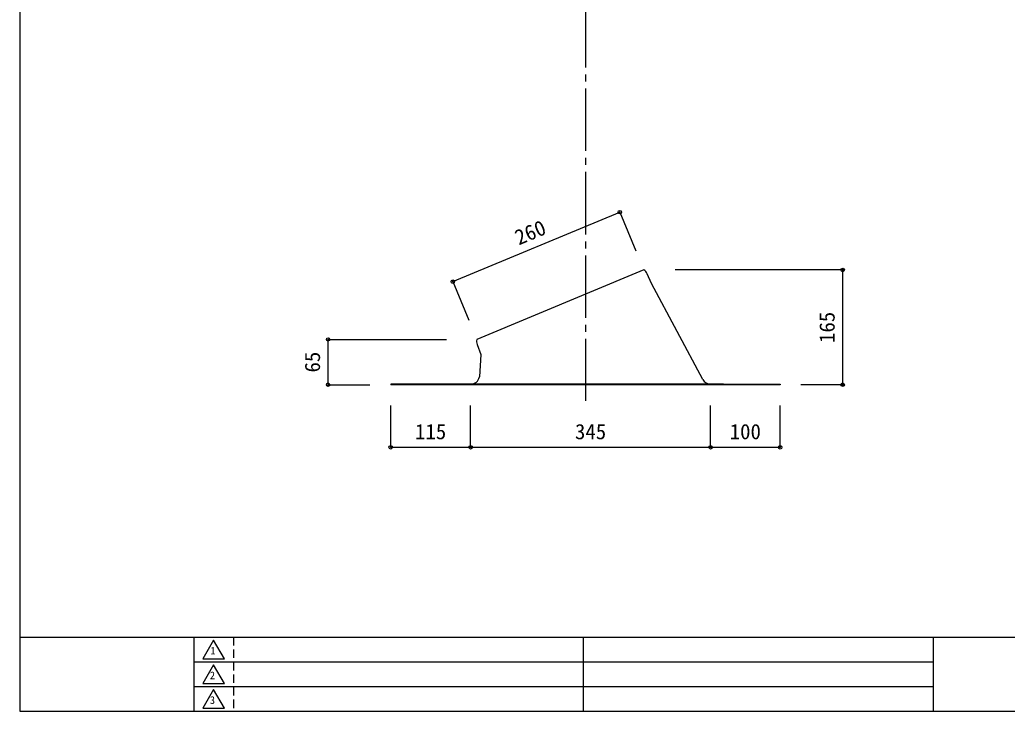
# Model space of a CAD drawing. Units: millimetres at full size, sheet at 1:10, with parts at other scales. Extents: x -1447 to 1393, y -1005 to 983.
# Drawn here: x -1447 to -27, y -1005 to -11 of the extents above; entities that cross this region are included whole.
import ezdxf
from ezdxf.enums import TextEntityAlignment as Align

# ---------------------------------------------------------------- set-up
doc = ezdxf.new("R2010")
doc.units = ezdxf.units.MM
doc.header["$LTSCALE"] = 10
doc.header["$PDMODE"] = 32
doc.header["$PDSIZE"] = 5
doc.linetypes.add('CHAIN2', pattern=[12, 9, -1, 1, -1])
doc.linetypes.add('DASHED1', pattern=[1.8, 1.2, -0.6])
for name, color, linetype in [('0-0_Defpoints', 7, 'Continuous'), ('1-0', 7, 'Continuous'), ('1-1', 7, 'CHAIN2'), ('1-8', 7, 'Continuous')]:
    doc.layers.add(name, color=color, linetype=linetype)
doc.styles.add('ＭＳ ゴシック', font='')
doc.styles.get('ＭＳ ゴシック').set_extended_font_data('MS Gothic')

msp = doc.modelspace()

# ---------------------------------------------------------------- linework, layer by layer
at = {"layer": '0-0_Defpoints'}
for p, q in [((-1446.63, -898.15), (1393.37, -898.15)), ((-1196.24, -898.15), (-1196.24, -1004.65)), ((-636.3, -898.15), (-636.3, -1004.8)), ((-133.16, -898.15), (-133.16, -1004.65)), ((-1196.24, -933.65), (-133.16, -933.65)), ((-1196.24, -969.15), (-133.16, -969.15))]:
    msp.add_line(p, q, dxfattribs=at)
at = {"layer": '0-0_Defpoints', "linetype": 'DASHED1'}
msp.add_line((-1139.44, -898.15), (-1139.44, -1004.65), dxfattribs=at)
at = {"layer": '0-0_Defpoints'}
for points in [[(-1446.63, -1004.65), (1393.37, -1004.65), (1393.37, 983.35), (-1446.63, 983.35)], [(-1167.84, -902.41), (-1183.48, -929.49), (-1152.2, -929.49)], [(-1167.84, -937.91), (-1183.48, -964.99), (-1152.2, -964.99)], [(-1167.84, -973.41), (-1183.48, -1000.49), (-1152.2, -1000.49)]]:
    msp.add_lwpolyline(points, close=True, dxfattribs=at)
at = {"layer": '1-0'}
for p, q in [((-549.16, -370.39), (-789.33, -470.28)), ((-538.18, -389.77), (-544.26, -375.79)), ((-464.34, -528.06), (-538.18, -389.77)), ((-788.97, -477.55), (-783.38, -491.74)), ((-783.38, -491.74), (-785.72, -524.08)), ((-434.71, -534.6), (-913.23, -534.6)), ((-353.23, -535.39), (-913.23, -535.39)), ((-801.51, -534.6), (-801.51, -534.6)), ((-434.71, -534.6), (-353.23, -534.6))]:
    msp.add_line(p, q, dxfattribs=at)
for centre, radius, start, end in [((-554.69, -380.32), 11.37, 23.5, 60.87952), ((-778.39, -473.39), 11.37, 164.12048, 201.5), ((-798.23, -521.9), 12.7, 269.99971, 350.11788), ((-453.23, -521.9), 12.71, 209.03927, 270.00005)]:
    msp.add_arc(centre, radius, start, end, dxfattribs=at)
at = {"layer": '1-1'}
msp.add_line((-633.23, 730.61), (-633.23, -558.36), dxfattribs=at)
at = {"layer": '1-8'}
for p, q in [((-823.89, -387.18), (-583.72, -287.29)), ((-583.72, -287.29), (-560.68, -342.69)), ((-263.23, -370.39), (-504.04, -370.39)), ((-263.23, -535.39), (-263.23, -370.39)), ((-823.89, -387.18), (-800.85, -442.58)), ((-1003.23, -535.39), (-1003.23, -470.28)), ((-1003.23, -470.28), (-832.87, -470.28)), ((-1003.23, -535.39), (-943.23, -535.39)), ((-913.23, -534.6), (-913.23, -535.39)), ((-353.23, -534.6), (-353.23, -535.39)), ((-263.23, -535.39), (-323.23, -535.39)), ((-913.23, -625.39), (-913.23, -565.39)), ((-798.23, -625.39), (-798.23, -565.39)), ((-453.23, -625.39), (-453.23, -565.39)), ((-353.23, -625.39), (-353.23, -565.39)), ((-913.23, -625.39), (-798.23, -625.39)), ((-798.23, -625.39), (-453.23, -625.39)), ((-453.23, -625.39), (-353.23, -625.39))]:
    msp.add_line(p, q, dxfattribs=at)
for p in [(-583.72, -287.29), (-263.23, -370.39), (-823.89, -387.18), (-1003.23, -470.28), (-1003.23, -535.39), (-263.23, -535.39), (-913.23, -625.39), (-798.23, -625.39), (-453.23, -625.39), (-353.23, -625.39)]:
    msp.add_point(p, dxfattribs=at)

# ---------------------------------------------------------------- texts
at = {"layer": '0-0_Defpoints', "style": 'ＭＳ ゴシック'}
for s, p in [('1', (-1172.37, -926.5)), ('2', (-1173.26, -962)), ('3', (-1173.26, -997.5))]:
    msp.add_text(s, height=10.93, dxfattribs=at).set_placement(p, align=Align.BOTTOM_LEFT)
at = {"layer": '1-8', "style": 'ＭＳ ゴシック'}
for s, rotation, p in [('260', 22.582, (-726.5, -341.26)), ('165', 90, (-268.23, -475.39)), ('65', 90, (-1008.23, -517.83))]:
    msp.add_text(s, height=21.99, rotation=rotation, dxfattribs=at).set_placement(p, align=Align.BOTTOM_LEFT)
for s, p in [('115', (-878.23, -620.39)), ('345', (-648.23, -620.39)), ('100', (-425.73, -620.39))]:
    msp.add_text(s, height=21.99, dxfattribs=at).set_placement(p, align=Align.BOTTOM_LEFT)

doc.saveas('drawing.dxf')
